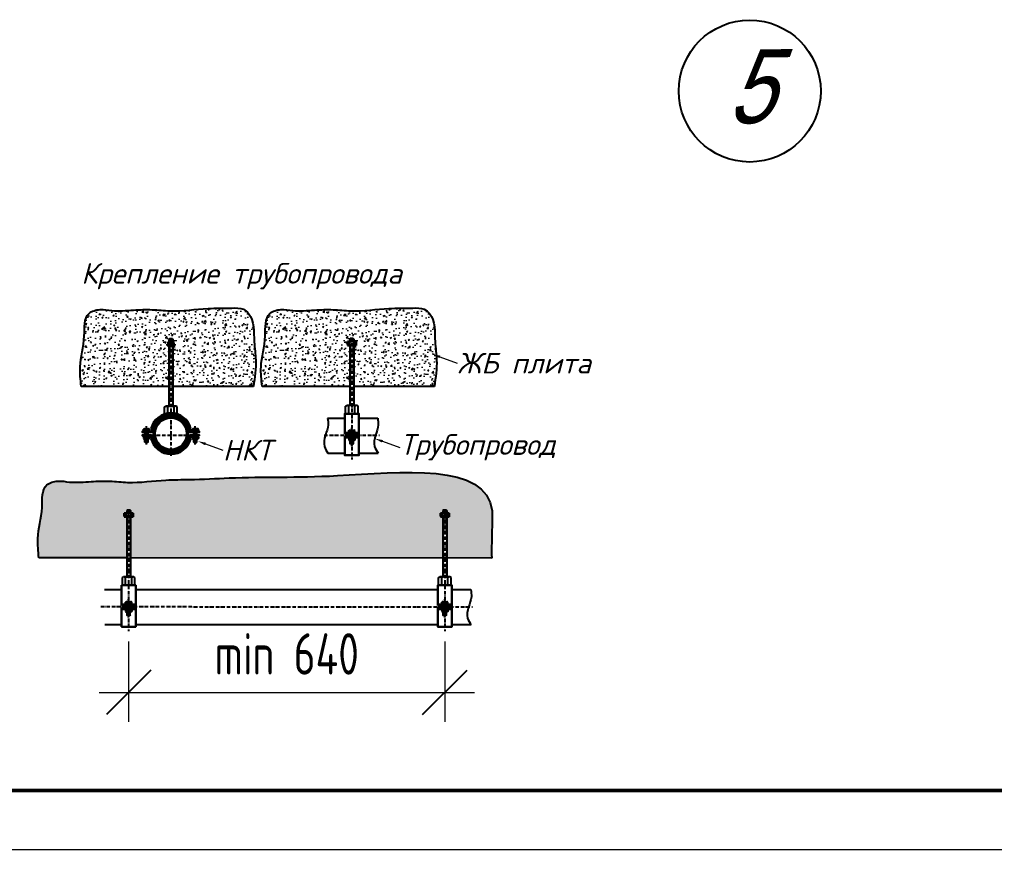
# Model space of a CAD drawing. Header units: millimetres. Extents: x 30169 to 203393, y 1026 to 13462.
# Drawn here: x 168874 to 172170, y 1026 to 3833 of the extents above; entities that cross this region are included whole.
import ezdxf
from ezdxf import colors
from ezdxf.entities.mleader import LeaderData, LeaderLine
from ezdxf.math import Vec2, Vec3

# ---------------------------------------------------------------- set-up
doc = ezdxf.new("R2010")
doc.units = ezdxf.units.MM
for name, pattern in [('ACAD_ISO10W100', [18.5, 12, -3, 0.5, -3]), ('CENTER', [50.8, 31.75, -6.35, 6.35, -6.35]), ('CONTINUA', [0]), ('DASHED', [7, 5, -2, 0])]:
    doc.linetypes.add(name, pattern=pattern)
doc.layers.add('4.4.4._Сэндвич', color=252, linetype='Continuous', lineweight=53)
doc.layers.add('RC-Выноски', color=7, linetype='Continuous', lineweight=0)
for name, color, linetype in [('BORU', 9, 'Continuous'), ('SM_kelepçe', 2, 'Continuous'), ('АГПТ', 7, 'Continuous'), ('ось', 8, 'ACAD_ISO10W100')]:
    doc.layers.add(name, color=color, linetype=linetype)
doc.layers.add('Общий01', color=18, linetype='Continuous', lineweight=13, true_color=0x000000)
doc.styles.add('ARIALUNICODEMS', font='ARIALUNI.ttf')
doc.styles.add('RubezhCAD', font='arial.ttf', dxfattribs={"width": 0.8})
doc.styles.add('simplex', font='simplex.shx', dxfattribs={"width": 0.7})
doc.styles.get("Standard").update_dxf_attribs({"font": 'arial.ttf'})
doc.styles.add('Архитектурный', font='isocpeui.ttf')
doc.dimstyles.new('krilca', dxfattribs={"dimscale": 0, "dimtxt": 180, "dimasz": 150, "dimexe": 100, "dimexo": 50, "dimgap": 60, "dimtad": 1, "dimdec": 0, "dimdsep": 46, "dimtxsty": 'simplex', "dimblk": 'OBLIQUE', "dimcen": 0, "dimdle": 100, "dimclrd": 256, "dimclre": 256, "dimclrt": 256, "dimaunit": 1, "dimadec": 0, "dimazin": 0, "dimtfac": 1, "dimtdec": 0, "dimtmove": 1, "dimatfit": 3, "dimldrblk": 'OPEN30', "dimfxl": 100, "dimlwd": -1, "dimlwe": -1, "dimarcsym": 0})

# ---------------------------------------------------------------- blocks, each defined once
blk = doc.blocks.new('*U294')
at = {"lineweight": 0}
blk.add_lwpolyline([(-415, -5), (5, -5), (5, 292), (-415, 292)], close=True, dxfattribs=at)
at = {"color": 0, "linetype": 'Continuous', "lineweight": 50}
blk.add_lwpolyline([(-395, 287), (0, 287), (0, 0), (-395, 0)], close=True, dxfattribs=at)
blk = doc.blocks.new('книгохранилище')
at = {"layer": 'Общий01', "color": 252, "linetype": 'Continuous', "lineweight": 25}
blk.add_circle((441362.4, -31329.4), 239.9, dxfattribs=at)
at = {"layer": 'Общий01', "color": 252, "linetype": 'Continuous', "lineweight": 25, "style": 'ARIALUNICODEMS', "oblique": 20, "width": 0.8}
blk.add_text('5', height=250, rotation=340, dxfattribs=at).set_placement((441252.2, -31405))
blk = doc.blocks.new('НКТ')
at = {"layer": 'BORU'}
for radius in [533, 485]:
    blk.add_circle((5330585, 929070), radius, dxfattribs=at)
at = {"layer": 'SM_kelepçe', "color": 250, "linetype": 'ByBlock', "ltscale": 0.2}
for p, q in [((5330393, 929895), (5330429, 929916)), ((5330393, 929645), (5330393, 929895)), ((5330741, 929916), (5330429, 929916)), ((5330489, 929676), (5330489, 929895)), ((5330681, 929668), (5330681, 929895)), ((5330777, 929895), (5330741, 929916)), ((5330777, 929645), (5330777, 929895)), ((5329739, 929211), (5329757, 929221)), ((5329739, 929154), (5329739, 929211)), ((5329739, 929154), (5329931, 929154)), ((5329757, 929221), (5329913, 929221)), ((5329787, 929154), (5329787, 929211)), ((5329787, 929034), (5329787, 929106)), ((5329799, 929034), (5329799, 929106)), ((5329871, 929034), (5329871, 929106)), ((5329883, 929155), (5329883, 929211)), ((5329883, 929034), (5329883, 929106)), ((5329931, 929211), (5329913, 929221)), ((5329931, 929154), (5329931, 929211)), ((5329998, 929219), (5329969, 929226)), ((5330062, 929202), (5330033, 929210)), ((5331109, 929202), (5331138, 929210)), ((5331173, 929219), (5331202, 929226)), ((5331239, 929211), (5331257, 929221)), ((5331239, 929154), (5331239, 929211)), ((5331431, 929154), (5331239, 929154)), ((5331413, 929221), (5331257, 929221)), ((5331287, 929155), (5331287, 929211)), ((5331287, 929034), (5331287, 929106)), ((5331299, 929034), (5331299, 929106)), ((5331371, 929034), (5331371, 929106)), ((5331383, 929154), (5331383, 929211)), ((5331383, 929034), (5331383, 929106)), ((5331431, 929211), (5331413, 929221)), ((5331431, 929154), (5331431, 929211)), ((5329739, 928976), (5329757, 928986)), ((5329739, 928976), (5329739, 928920)), ((5329739, 928920), (5329757, 928909)), ((5329913, 928986), (5329757, 928986)), ((5329913, 928909), (5329757, 928909)), ((5329787, 928976), (5329787, 928920)), ((5329787, 928806), (5329787, 928909)), ((5329799, 928794), (5329787, 928806)), ((5329799, 928794), (5329799, 928909)), ((5329871, 928794), (5329799, 928794)), ((5329871, 928794), (5329871, 928909)), ((5329883, 928806), (5329871, 928794)), ((5329883, 928976), (5329883, 928920)), ((5329883, 928806), (5329883, 928909)), ((5329931, 928976), (5329913, 928986)), ((5329931, 928920), (5329913, 928909)), ((5329931, 928976), (5329931, 928920)), ((5329998, 928922), (5329969, 928914)), ((5330062, 928938), (5330033, 928930)), ((5331109, 928938), (5331138, 928930)), ((5331173, 928922), (5331202, 928914)), ((5331239, 928976), (5331257, 928986)), ((5331239, 928976), (5331239, 928920)), ((5331239, 928920), (5331257, 928909)), ((5331257, 928986), (5331413, 928986)), ((5331257, 928909), (5331413, 928909)), ((5331287, 928976), (5331287, 928920)), ((5331287, 928806), (5331287, 928909)), ((5331287, 928806), (5331299, 928794)), ((5331299, 928794), (5331299, 928909)), ((5331299, 928794), (5331371, 928794)), ((5331371, 928794), (5331371, 928909)), ((5331371, 928794), (5331383, 928806)), ((5331383, 928976), (5331383, 928920)), ((5331383, 928806), (5331383, 928909)), ((5331431, 928976), (5331413, 928986)), ((5331431, 928920), (5331413, 928909)), ((5331431, 928976), (5331431, 928920))]:
    blk.add_line(p, q, dxfattribs=at)
at = {"layer": 'SM_kelepçe', "color": 250, "linetype": 'CENTER', "ltscale": 0.2}
for p, q in [((5329835, 928735), (5329835, 929302)), ((5331335, 928735), (5331335, 929302))]:
    blk.add_line(p, q, dxfattribs=at)
at = {"layer": 'SM_kelepçe', "color": 250, "linetype": 'ByBlock', "ltscale": 0.2}
blk.add_lwpolyline([(5331192, 929142), (5331455, 929142), (5331455, 929106), (5331192, 929106, -0.377259), (5331151, 929143, 0.879723), (5330020, 929143, -0.377259), (5329978, 929106), (5329715, 929106), (5329715, 929142), (5329978, 929142, 0.377259), (5329984, 929147, -0.879723), (5331186, 929147, 0.377259)], format="xyb", close=True, dxfattribs=at)
for points in [[(5329733, 929154), (5329937, 929154), (5329937, 929142), (5329733, 929142)], [(5331437, 929154), (5331233, 929154), (5331233, 929142), (5331437, 929142)], [(5329733, 928998), (5329937, 928998), (5329937, 928986), (5329733, 928986)], [(5331437, 928998), (5331233, 928998), (5331233, 928986), (5331437, 928986)]]:
    blk.add_lwpolyline(points, close=True, dxfattribs=at)
blk.add_lwpolyline([(5331455, 928998), (5331192, 928998, 0.377259), (5331186, 928993, -0.879724), (5329984, 928993, 0.377259), (5329978, 928998), (5329715, 928998), (5329715, 929034), (5329978, 929034, -0.377259), (5330020, 928997, 0.879724), (5331151, 928997, -0.377259), (5331192, 929034), (5331455, 929034), (5331455, 928998)], format="xyb", dxfattribs=at)
for centre, radius, start, end in [((5330585, 929070), 636, 14.1825, 165.8174), ((5330429, 929819), 97, 51.7868, 90), ((5330585, 929684), 232, 65.5673, 114.4327), ((5330741, 929819), 97, 90, 128.2132), ((5330585, 929070), 540, 14.1825, 165.8175), ((5329757, 929173), 48.5, 51.7868, 90), ((5329835, 929105), 116, 65.5673, 114.4327), ((5329913, 929173), 48.5, 90, 128.2132), ((5331257, 929173), 48.5, 51.7868, 90), ((5331335, 929105), 116, 65.5673, 114.4327), ((5331413, 929173), 48.5, 90, 128.2132), ((5329757, 928938), 48.5, 51.7868, 90), ((5329757, 928958), 48.5, 270, 308.2132), ((5329835, 928870), 116, 65.5673, 114.4327), ((5329835, 929025), 116, 245.5673, 294.4327), ((5329913, 928938), 48.5, 90, 128.2132), ((5329913, 928958), 48.5, 231.7868, 270), ((5330585, 929070), 636, 194.1825, 345.8175), ((5330585, 929070), 540, 194.1825, 345.8175), ((5331257, 928938), 48.5, 51.7868, 90), ((5331257, 928958), 48.5, 270, 308.2132), ((5331335, 928870), 116, 65.5673, 114.4327), ((5331335, 929025), 116, 245.5673, 294.4327), ((5331413, 928938), 48.5, 90, 128.2132), ((5331413, 928958), 48.5, 231.7868, 270)]:
    blk.add_arc(centre, radius, start, end, dxfattribs=at)
blk = doc.blocks.new('_OBLIQUE')
at = {"color": 0, "linetype": 'ByBlock'}
blk.add_line((-0.5, -0.5), (0.5, 0.5), dxfattribs=at)
blk = doc.blocks.new('*D325')
at = {"layer": 'Defpoints', "color": 0, "linetype": 'Continuous', "transparency": 16777216}
for p in [(169243.1, 1779.8), (170312, 1779.8), (170312, 1557.8)]:
    blk.add_point(p, dxfattribs=at)
at = {"layer": 'АГПТ', "color": 42, "linetype": 'Continuous', "lineweight": 5, "transparency": 16777216}
for p, q in [((169243.1, 1729.8), (169243.1, 1457.8)), ((170312, 1729.8), (170312, 1457.8)), ((169143.1, 1557.8), (170412, 1557.8))]:
    blk.add_line(p, q, dxfattribs=at)
at = {"layer": 'АГПТ', "color": 42, "linetype": 'Continuous', "lineweight": 5, "transparency": 16777216, "xscale": 150, "yscale": 150, "zscale": 150, "rotation": 180}
blk.add_blockref('_OBLIQUE', (169243.1, 1557.8), dxfattribs=at)
at = {"layer": 'АГПТ', "color": 42, "linetype": 'Continuous', "lineweight": 5, "transparency": 16777216, "xscale": 150, "yscale": 150, "zscale": 150}
blk.add_blockref('_OBLIQUE', (170312, 1557.8), dxfattribs=at)
at = {"layer": 'АГПТ', "color": 42, "linetype": 'Continuous', "lineweight": 5, "transparency": 16777216, "insert": (169777.5, 1687.8), "char_height": 180, "attachment_point": 5, "style": 'simplex'}
blk.add_mtext('{\\H0.77778x;min 640}', dxfattribs=at)
blk = doc.blocks.new('_Open30')
at = {"color": 0, "linetype": 'ByBlock', "lineweight": -2}
for p, q in [((-1, 0.268), (0, 0)), ((0, 0), (-1, -0.268)), ((0, 0), (-1, 0))]:
    blk.add_line(p, q, dxfattribs=at)
blk = doc.blocks.new('монтBTH')
at = {"layer": 'RC-Выноски'}
ml = blk.add_multileader_mtext('Standard', dxfattribs=at)
ml.set_content('плита перекрытия', color=256, style='RubezhCAD')
ml.set_leader_properties()
ml.build(insert=Vec2(0, 0))
ml.multileader.update_dxf_attribs({"text_left_attachment_type": 2, "dogleg_length": 2, "arrow_head_size": 400, "scale": 100})
ctx = ml.context
ctx.base_point, ctx.scale, ctx.char_height, ctx.arrow_head_size, ctx.landing_gap_size, ctx.plane_origin = Vec3(4840785.4, -930814.6), 100, 250, 400, 100, Vec3(4361988.6, -1118801.8)
ctx.left_attachment, ctx.text_align_type = 2, 1
notes = []
notes.append((ctx, [(1, (1, 1, 0), (4843510.6, -930814.6), (-1, 0), 200, [(0, [(4843857.1, -932125.8)], 0, [])])]))
ctx.mtext.insert, ctx.mtext.width, ctx.mtext.alignment, ctx.mtext.flow_direction = Vec3(4842048, -930654.9), 2861.911, 2, 5
ml = blk.add_multileader_mtext('Standard', dxfattribs=at)
ml.set_content('труба гофрированная', color=256, style='RubezhCAD')
ml.set_leader_properties()
ml.build(insert=Vec2(0, 0))
ml.multileader.update_dxf_attribs({"text_left_attachment_type": 2, "dogleg_length": 2, "arrow_head_size": 400, "scale": 100})
ctx = ml.context
ctx.base_point, ctx.scale, ctx.char_height, ctx.arrow_head_size, ctx.landing_gap_size, ctx.plane_origin = Vec3(4840290, -934408.9), 100, 250, 400, 100, Vec3(4361988.6, -1122393.1)
ctx.left_attachment, ctx.text_align_type = 2, 1
notes.append((ctx, [(1, (1, 1, 0), (4843510.6, -934405.9), (-1, 0), 200, [(0, [(4843857.1, -933478.1)], 0, [])])]))
ctx.mtext.insert, ctx.mtext.width, ctx.mtext.alignment, ctx.mtext.flow_direction = Vec3(4841800.3, -934244.1), 2861.911, 2, 5
ml = blk.add_multileader_mtext('Standard', dxfattribs=at)
ml.set_content('скоба крепежная', color=256, style='RubezhCAD')
ml.set_leader_properties()
ml.build(insert=Vec2(0, 0))
ml.multileader.update_dxf_attribs({"text_left_attachment_type": 2, "dogleg_length": 2, "arrow_head_size": 400, "scale": 100})
ctx = ml.context
ctx.base_point, ctx.scale, ctx.char_height, ctx.arrow_head_size, ctx.landing_gap_size, ctx.plane_origin = Vec3(4840942.4, -935133.7), 100, 250, 400, 100, Vec3(4361988.6, -1123117.9)
ctx.left_attachment, ctx.text_align_type = 2, 1
notes.append((ctx, [(1, (1, 1, 0), (4843510.6, -935130.7), (-1, 0), 200, [(0, [(4844253, -933754.3)], 0, [])])]))
ctx.mtext.insert, ctx.mtext.width, ctx.mtext.alignment, ctx.mtext.flow_direction = Vec3(4842126.5, -934971), 2861.911, 2, 5
ml = blk.add_multileader_mtext('Standard', dxfattribs=at)
ml.set_content('Извещатель пожарный дымовой', color=256, style='RubezhCAD')
ml.set_leader_properties()
ml.build(insert=Vec2(0, 0))
ml.multileader.update_dxf_attribs({"text_left_attachment_type": 2, "dogleg_length": 2, "arrow_head_size": 400, "scale": 100})
ctx = ml.context
ctx.base_point, ctx.scale, ctx.char_height, ctx.arrow_head_size, ctx.landing_gap_size, ctx.plane_origin = Vec3(4844143.5, -935339.1), 100, 250, 400, 100, Vec3(4365548.8, -1123117.9)
ctx.left_attachment, ctx.text_align_type = 2, 1
notes.append((ctx, [(1, (1, 1, 0), (4847070.8, -935130.7), (-1, 0), 200, [(0, [(4846625.7, -933852.6)], 0, [])])]))
ctx.mtext.insert, ctx.mtext.width, ctx.mtext.alignment, ctx.mtext.flow_direction = Vec3(4845507.1, -934971), 2861.911, 2, 5
for ctx, leaders in notes:
    for number, flags, end, landing, length, lines in leaders:
        leader = LeaderData()
        leader.index, (leader.has_last_leader_line, leader.has_dogleg_vector, leader.attachment_direction) = number, flags
        leader.last_leader_point, leader.dogleg_vector, leader.dogleg_length = Vec3(end), Vec3(landing), length
        for number, points, colour, breaks in lines:
            line = LeaderLine()
            line.index, line.vertices, line.color, line.breaks = number, Vec3.list(points), colors.encode_raw_color(colour), breaks
            leader.lines.append(line)
        ctx.leaders.append(leader)

msp = doc.modelspace()

# ---------------------------------------------------------------- hatches: boundary and pattern name
at = {"layer": 'АГПТ', "linetype": 'ByBlock', "lineweight": 5, "true_color": 0x636466}
h = msp.add_hatch(dxfattribs=at)
h.set_pattern_fill('AR-CONC', color=251, scale=6.5856)
h.set_pattern_definition([(50, (-114524.608, -55151.076), (47.2358866, -4.1326046), [4.9392, -54.3312]), (355, (-114524.61, -55151.076), (-9.137608, 49.536365), [3.95136, -43.46496]), (100.451444, (-114520.67, -55151.42), (38.0982786, 45.40376), [4.197674, -46.174415]), (46.1842, (-114524.61, -55137.905), (70.284245, -10.900438), [7.4088, -81.4968]), (96.635635, (-114518.75, -55138.81), (61.553097, 64.151555), [6.296515, -69.261661]), (351.184164, (-114524.61, -55137.905), (61.553097, 64.151555), [5.92704, -65.19744]), (21, (-114518.022, -55141.197), (39.309911, -26.5148697), [4.9392, -54.3312]), (326, (-114518.02, -55141.197), (16.0237745, 47.755481), [3.95136, -43.46496]), (71.451445, (-114514.746, -55143.407), (55.333685, 21.2406116), [4.197674, -46.174415]), (37.5, (-114524.608, -55151.076), (0.8007994, 21.9230576), [0, -42.938112, 0, -44.12352, 0, -43.6296]), (7.5, (-114524.608, -55151.076), (17.3247075, 25.9743777), [0, -25.156992, 0, -41.950272, 0, -16.62864]), (327.5, (-114539.294, -55151.076), (35.1554104, -1.4853736), [0, -16.464, 0, -51.36768, 0, -68.16096]), (317.5, (-114545.88, -55151.076), (38.4063084, 6.5925137), [0, -21.4032, 0, -34.113408, 0, -48.40416])])
edge = h.paths.add_edge_path()
edge.add_spline(control_points=[(169665.2, 2592.6), (169669.5, 2622.5), (169676.7, 2672.8), (169663.7, 2753.4), (169670.1, 2822.3), (169627.3, 2858.9), (169577.3, 2856.5), (169496, 2858.1), (169405.6, 2843.2), (169321.7, 2853.6), (169256.3, 2851.1), (169196.7, 2845.4), (169147.4, 2855.8), (169089.7, 2839), (169098.8, 2748.2), (169074.4, 2672.6), (169080.3, 2614.8), (169082.6, 2592.6)], knot_values=[0, 0, 0, 0, 813.20614, 1373.258786, 2267.598019, 2471.230575, 2825.518475, 3562.642134, 4740.096528, 5283.9821, 5863.401899, 6530.876351, 6895.046853, 7253.742669, 7962.297044, 8925.692749, 9523.839722, 9523.839722, 9523.839722, 9523.839722], degree=3, periodic=0)
edge.add_line((169082.6, 2592.6), (169379.4, 2592.6))
edge.add_line((169379.4, 2592.6), (169379.4, 2730.9))
edge.add_line((169379.4, 2730.9), (169373.2, 2730.9))
edge.add_line((169373.2, 2730.9), (169373.2, 2734.9))
edge.add_line((169373.2, 2734.9), (169377.2, 2734.9))
edge.add_line((169377.2, 2734.9), (169377.2, 2742.9))
edge.add_line((169377.2, 2742.9), (169379.4, 2742.9))
edge.add_line((169379.4, 2742.9), (169379.4, 2751.2))
edge.add_line((169379.4, 2751.2), (169381, 2752.8))
edge.add_line((169381, 2752.8), (169390.9, 2752.8))
edge.add_line((169390.9, 2752.8), (169392.5, 2751.2))
edge.add_line((169392.5, 2751.2), (169392.5, 2742.9))
edge.add_line((169392.5, 2742.9), (169394.7, 2742.9))
edge.add_line((169394.7, 2742.9), (169394.7, 2734.9))
edge.add_line((169394.7, 2734.9), (169398.7, 2734.9))
edge.add_line((169398.7, 2734.9), (169398.7, 2730.9))
edge.add_line((169398.7, 2730.9), (169392.5, 2730.9))
edge.add_line((169392.5, 2730.9), (169392.5, 2592.6))
edge.add_line((169392.5, 2592.6), (169665.2, 2592.6))
h = msp.add_hatch(dxfattribs=at)
h.set_pattern_fill('AR-CONC', color=251, scale=6.5856)
h.set_pattern_definition([(50, (-113913.136, -55151.076), (47.2358866, -4.1326046), [4.9392, -54.3312]), (355, (-113913.136, -55151.076), (-9.137608, 49.536365), [3.95136, -43.46496]), (100.451444, (-113909.2, -55151.42), (38.0982786, 45.40376), [4.197674, -46.174415]), (46.1842, (-113913.136, -55137.905), (70.284245, -10.900438), [7.4088, -81.4968]), (96.635635, (-113907.28, -55138.81), (61.553097, 64.151555), [6.296515, -69.261661]), (351.184164, (-113913.136, -55137.905), (61.553097, 64.151555), [5.92704, -65.19744]), (21, (-113906.55, -55141.197), (39.309911, -26.5148697), [4.9392, -54.3312]), (326, (-113906.55, -55141.197), (16.0237745, 47.755481), [3.95136, -43.46496]), (71.451445, (-113903.274, -55143.407), (55.333685, 21.2406116), [4.197674, -46.174415]), (37.5, (-113913.136, -55151.076), (0.8007994, 21.9230576), [0, -42.938112, 0, -44.12352, 0, -43.6296]), (7.5, (-113913.136, -55151.076), (17.3247075, 25.9743777), [0, -25.156992, 0, -41.950272, 0, -16.62864]), (327.5, (-113927.822, -55151.076), (35.1554104, -1.4853736), [0, -16.464, 0, -51.36768, 0, -68.16096]), (317.5, (-113934.407, -55151.076), (38.4063084, 6.5925137), [0, -21.4032, 0, -34.113408, 0, -48.40416])])
edge = h.paths.add_edge_path()
edge.add_line((169988.6, 2742.9), (169990.8, 2742.9))
edge.add_line((169990.8, 2742.9), (169990.8, 2751.2))
edge.add_line((169990.8, 2751.2), (169992.5, 2752.8))
edge.add_line((169992.5, 2752.8), (170002.4, 2752.8))
edge.add_line((170002.4, 2752.8), (170004, 2751.2))
edge.add_line((170004, 2751.2), (170004, 2742.9))
edge.add_line((170004, 2742.9), (170006.2, 2742.9))
edge.add_line((170006.2, 2742.9), (170006.2, 2734.9))
edge.add_line((170006.2, 2734.9), (170010.2, 2734.9))
edge.add_line((170010.2, 2734.9), (170010.2, 2730.9))
edge.add_line((170010.2, 2730.9), (170004, 2730.9))
edge.add_line((170004, 2730.9), (170004, 2592.6))
edge.add_line((170004, 2592.6), (170276.7, 2592.6))
edge.add_spline(control_points=[(170276.7, 2592.6), (170281, 2622.5), (170288.2, 2672.8), (170275.2, 2753.4), (170281.6, 2822.3), (170238.7, 2858.9), (170188.8, 2856.5), (170107.5, 2858.1), (170017, 2843.2), (169933.2, 2853.6), (169867.8, 2851.1), (169808.2, 2845.4), (169758.8, 2855.8), (169701.2, 2839), (169710.3, 2748.2), (169685.9, 2672.6), (169691.8, 2614.8), (169694.1, 2592.6)], knot_values=[0, 0, 0, 0, 1355.343567, 2288.764643, 3779.330031, 4118.717625, 4709.197459, 5937.73689, 7900.16088, 8806.636833, 9772.336498, 10884.793919, 11491.744755, 12089.571115, 13270.495074, 14876.154581, 15873.066204, 15873.066204, 15873.066204, 15873.066204], degree=3, periodic=0)
edge.add_line((169694.1, 2592.6), (169990.8, 2592.6))
edge.add_line((169990.8, 2592.6), (169990.8, 2730.9))
edge.add_line((169990.8, 2730.9), (169984.6, 2730.9))
edge.add_line((169984.6, 2730.9), (169984.6, 2734.9))
edge.add_line((169984.6, 2734.9), (169988.6, 2734.9))
edge.add_line((169988.6, 2734.9), (169988.6, 2742.9))
at = {"layer": 'АГПТ', "linetype": 'Continuous', "lineweight": 5}
h = msp.add_hatch(dxfattribs=at)
h.set_pattern_fill('AR-CONC', color=252, scale=6.5856)
h.set_pattern_definition([(50, (-414338.183, -100127.906), (47.2358866, -4.1326046), [4.9392, -54.3312]), (355, (-414338.183, -100127.906), (-9.137608, 49.536365), [3.95136, -43.46496]), (100.4514445, (-414334.246, -100128.25), (38.0982786, 45.40376), [4.197674, -46.174415]), (46.1842, (-414338.18, -100114.735), (70.284245, -10.900438), [7.4088, -81.4968]), (96.635635, (-414332.326, -100115.64), (61.553097, 64.1515546), [6.296515, -69.261661]), (351.184164, (-414338.18, -100114.735), (61.553097, 64.1515545), [5.92704, -65.19744]), (21, (-414331.597, -100118.028), (39.3099108, -26.5148697), [4.9392, -54.3312]), (326, (-414331.597, -100118.028), (16.0237745, 47.7554814), [3.95136, -43.46496]), (71.451445, (-414328.32, -100120.237), (55.333685, 21.2406116), [4.197674, -46.174415]), (37.5, (-414338.183, -100127.906), (0.80079943, 21.92305764), [0, -42.938112, 0, -44.12352, 0, -43.6296]), (7.5, (-414338.183, -100127.906), (17.3247075, 25.9743777), [0, -25.156992, 0, -41.950272, 0, -16.62864]), (327.5, (-414352.869, -100127.906), (35.15541036, -1.48537363), [0, -16.464, 0, -51.36768, 0, -68.16096]), (317.5, (-414359.454, -100127.906), (38.4063084, 6.5925137), [0, -21.4032, 0, -34.113408, 0, -48.40416])])
edge = h.paths.add_edge_path()
edge.add_line((170305.4, 2149.5), (170297.1, 2149.5))
edge.add_line((170297.1, 2149.5), (170297.1, 2152.9))
edge.add_line((170297.1, 2152.9), (170297.1, 2162.8))
edge.add_line((170297.1, 2162.8), (170305.4, 2162.8))
edge.add_line((170305.4, 2162.8), (170305.4, 2172.7))
edge.add_line((170305.4, 2172.7), (170318.5, 2172.7))
edge.add_line((170318.5, 2172.7), (170318.5, 2162.8))
edge.add_line((170318.5, 2162.8), (170326.8, 2162.8))
edge.add_line((170326.8, 2162.8), (170326.8, 2152.9))
edge.add_line((170326.8, 2152.9), (170326.8, 2149.5))
edge.add_line((170326.8, 2149.5), (170318.5, 2149.5))
edge.add_line((170318.5, 2149.5), (170318.5, 2011.4))
edge.add_line((170318.5, 2011.4), (170470.3, 2011.2))
edge.add_spline(control_points=[(170470.3, 2011.2), (170470.2, 2046.7), (170470.1, 2099.4), (170483.3, 2341.5), (169957.1, 2276.6), (169663.8, 2289.5), (169466.7, 2276.4), (169352.6, 2277.9), (169262.8, 2263.2), (169178.8, 2273.6), (169113.4, 2271.1), (169053.8, 2265.4), (169004.5, 2275.7), (168946.8, 2259), (168956, 2168.2), (168931.5, 2092.5), (168937.5, 2034.8), (168939.8, 2012.6)], knot_values=[0, 0, 0, 0, 982.76219, 1458.328426, 6344.319842, 9678.178785, 10893.162643, 11630.286302, 12807.740696, 13351.626268, 13931.046067, 14598.520519, 14962.691021, 15321.386837, 16029.941212, 16993.336917, 17591.48389, 17591.48389, 17591.48389, 17591.48389], degree=3, periodic=0)
edge.add_line((168939.8, 2012.6), (169236.5, 2012.6))
edge.add_line((169236.5, 2012.6), (169236.5, 2150.9))
edge.add_line((169236.5, 2150.9), (169228.3, 2150.9))
edge.add_line((169228.3, 2150.9), (169228.3, 2154.4))
edge.add_line((169228.3, 2154.4), (169228.3, 2164.3))
edge.add_line((169228.3, 2164.3), (169236.5, 2164.3))
edge.add_line((169236.5, 2164.3), (169236.5, 2174.1))
edge.add_line((169236.5, 2174.1), (169249.7, 2174.1))
edge.add_line((169249.7, 2174.1), (169249.7, 2164.3))
edge.add_line((169249.7, 2164.3), (169257.9, 2164.3))
edge.add_line((169257.9, 2164.3), (169257.9, 2154.4))
edge.add_line((169257.9, 2154.4), (169257.9, 2150.9))
edge.add_line((169257.9, 2150.9), (169249.7, 2150.9))
edge.add_line((169249.7, 2150.9), (169249.7, 2012.6))
edge.add_line((169249.7, 2012.6), (170305.4, 2011.4))
edge.add_line((170305.4, 2011.4), (170305.4, 2149.5))

# ---------------------------------------------------------------- linework, layer by layer
at = {"lineweight": 30}
for p, q in [((169394.7, 2742.9), (169377.2, 2742.9)), ((169377.2, 2742.9), (169377.2, 2734.9)), ((169386, 2742.9), (169386, 2734.9)), ((169394.7, 2742.9), (169394.7, 2734.9)), ((169982.6, 2744.3), (170012.2, 2744.3)), ((169982.6, 2734.4), (169982.6, 2744.3)), ((169989.2, 2734.4), (169989.2, 2744.3)), ((170005.7, 2734.4), (170005.7, 2744.3)), ((170012.2, 2734.4), (170012.2, 2744.3)), ((169398.7, 2734.9), (169373.2, 2734.9)), ((169373.2, 2734.9), (169373.2, 2730.9)), ((169398.7, 2734.9), (169398.7, 2730.9)), ((169228.3, 2164.3), (169257.9, 2164.3)), ((169228.3, 2154.4), (169228.3, 2164.3)), ((169234.9, 2154.4), (169234.9, 2164.3)), ((169251.3, 2154.4), (169251.3, 2164.3)), ((169257.9, 2154.4), (169257.9, 2164.3)), ((170297.1, 2164.3), (170326.8, 2164.3)), ((170297.1, 2154.4), (170297.1, 2164.3)), ((170303.7, 2154.4), (170303.7, 2164.3)), ((170320.2, 2154.4), (170320.2, 2164.3)), ((170326.8, 2154.4), (170326.8, 2164.3))]:
    msp.add_line(p, q, dxfattribs=at)
for p, q in [((169381, 2752.8), (169379.4, 2751.2)), ((169379.4, 2751.2), (169379.4, 2742.9)), ((169392.5, 2751.2), (169379.4, 2751.2)), ((169390.9, 2752.8), (169381, 2752.8)), ((169381, 2751.2), (169381, 2742.9)), ((169390.9, 2752.8), (169392.5, 2751.2)), ((169390.9, 2751.2), (169390.9, 2742.9)), ((169392.5, 2751.2), (169392.5, 2742.9)), ((169992.5, 2754.1), (169990.8, 2752.5)), ((169990.8, 2752.5), (169990.8, 2744.3)), ((170004, 2752.5), (169990.8, 2752.5)), ((170002.4, 2754.1), (169992.5, 2754.1)), ((169992.5, 2752.5), (169992.5, 2744.3)), ((170002.4, 2754.1), (170004, 2752.5)), ((170002.4, 2752.5), (170002.4, 2744.3)), ((170004, 2752.5), (170004, 2744.3)), ((169373.2, 2730.9), (169398.7, 2730.9)), ((169379.4, 2730.9), (169379.4, 2592.6)), ((169381, 2730.9), (169381, 2695.2)), ((169390.9, 2730.9), (169390.9, 2695.2)), ((169392.5, 2730.9), (169392.5, 2592.6)), ((169982.6, 2734.4), (170012.2, 2734.4)), ((169982.6, 2734.4), (169982.6, 2730.9)), ((169982.6, 2730.9), (170012.2, 2730.9)), ((169990.8, 2730.9), (169990.8, 2579.4)), ((169992.5, 2730.9), (169992.5, 2696.5)), ((170002.4, 2730.9), (170002.4, 2696.5)), ((170004, 2730.9), (170004, 2579.4)), ((170012.2, 2734.4), (170012.2, 2730.9)), ((169392.5, 2695.2), (169379.4, 2695.2)), ((170004, 2696.5), (169990.8, 2696.5)), ((169379.4, 2592.6), (169082.6, 2592.6)), ((169379.4, 2592.6), (169379.4, 2525.6)), ((169392.5, 2592.6), (169392.5, 2525.6)), ((169665.2, 2592.6), (169392.5, 2592.6)), ((169990.8, 2592.6), (169694.1, 2592.6)), ((169990.8, 2579.4), (169990.8, 2528.4)), ((170276.7, 2592.6), (170004, 2592.6)), ((170004, 2579.4), (170004, 2528.4)), ((169915.5, 2485.6), (169973.6, 2485.6)), ((170021.3, 2485.6), (170085, 2485.6)), ((169917, 2367.1), (169973.6, 2367.1)), ((170021.3, 2367.1), (170086.5, 2367.1)), ((169228.3, 2154.4), (169257.9, 2154.4)), ((169228.3, 2154.4), (169228.3, 2150.9)), ((169228.3, 2150.9), (169257.9, 2150.9)), ((169238.2, 2174.1), (169236.5, 2172.5)), ((169236.5, 2172.5), (169236.5, 2164.3)), ((169249.7, 2172.5), (169236.5, 2172.5)), ((169236.5, 2150.9), (169236.5, 1999.4)), ((169248, 2174.1), (169238.2, 2174.1)), ((169238.2, 2172.5), (169238.2, 2164.3)), ((169238.2, 2150.9), (169238.2, 2116.5)), ((169248, 2174.1), (169249.7, 2172.5)), ((169248, 2172.5), (169248, 2164.3)), ((169248, 2150.9), (169248, 2116.5)), ((169249.7, 2172.5), (169249.7, 2164.3)), ((169249.7, 2150.9), (169249.7, 1999.4)), ((169257.9, 2154.4), (169257.9, 2150.9)), ((170297.1, 2154.4), (170326.8, 2154.4)), ((170297.1, 2154.4), (170297.1, 2150.9)), ((170297.1, 2150.9), (170326.8, 2150.9)), ((170307, 2174.1), (170305.4, 2172.5)), ((170305.4, 2172.5), (170305.4, 2164.3)), ((170318.5, 2172.5), (170305.4, 2172.5)), ((170305.4, 2150.9), (170305.4, 1999.4)), ((170316.9, 2174.1), (170307, 2174.1)), ((170307, 2172.5), (170307, 2164.3)), ((170307, 2150.9), (170307, 2116.5)), ((170316.9, 2174.1), (170318.5, 2172.5)), ((170316.9, 2172.5), (170316.9, 2164.3)), ((170316.9, 2150.9), (170316.9, 2116.5)), ((170318.5, 2172.5), (170318.5, 2164.3)), ((170318.5, 2150.9), (170318.5, 1999.4)), ((170326.8, 2154.4), (170326.8, 2150.9)), ((169249.7, 2116.5), (169236.5, 2116.5)), ((170318.5, 2116.5), (170305.4, 2116.5)), ((169236.5, 2012.6), (168939.8, 2012.6)), ((170470.3, 2011.2), (169249.7, 2012.6)), ((169236.5, 1999.4), (169236.5, 1976.7)), ((169236.5, 1999.4), (169236.5, 1948.4)), ((169249.7, 1999.4), (169249.7, 1976.7)), ((169249.7, 1999.4), (169249.7, 1948.4)), ((170305.4, 1999.4), (170305.4, 1976.7)), ((170305.4, 1999.4), (170305.4, 1948.4)), ((170318.5, 1999.4), (170318.5, 1976.7)), ((170318.5, 1999.4), (170318.5, 1948.4)), ((169161.1, 1905.6), (169219.2, 1905.6)), ((169267, 1905.6), (170230, 1905.6)), ((170230, 1905.6), (170288.1, 1905.6)), ((170335.8, 1905.6), (170399.5, 1905.6)), ((169162.6, 1787.1), (169219.2, 1787.1)), ((169267, 1787.1), (170231.5, 1787.1)), ((170231.5, 1787.1), (170288.1, 1787.1)), ((170335.8, 1787.1), (170401, 1787.1))]:
    msp.add_line(p, q)
msp.add_arc((169384.5, 2428), 57.6, 103.3424, 76.6576)
for points, knots in [([(169082.6, 2592.6), (169080.3, 2614.8), (169074.4, 2672.6), (169098.8, 2748.2), (169089.7, 2839), (169147.4, 2855.8), (169196.7, 2845.4), (169256.3, 2851.1), (169321.7, 2853.6), (169405.6, 2843.2), (169496, 2858.1), (169577.3, 2856.5), (169627.3, 2858.9), (169670.1, 2822.3), (169663.7, 2753.4), (169676.7, 2672.8), (169669.5, 2622.5), (169665.2, 2592.6)], [0, 0, 0, 0, 65.652612, 171.394924, 249.165853, 288.536305, 328.50766, 401.769655, 465.366773, 525.063653, 654.301047, 735.20774, 774.09438, 796.445089, 894.607764, 956.079142, 1045.336648, 1045.336648, 1045.336648, 1045.336648]), ([(169694.1, 2592.6), (169691.8, 2614.8), (169685.9, 2672.6), (169710.3, 2748.2), (169701.2, 2839), (169758.8, 2855.8), (169808.2, 2845.4), (169867.8, 2851.1), (169933.2, 2853.6), (170017, 2843.2), (170107.5, 2858.1), (170188.8, 2856.5), (170238.7, 2858.9), (170281.6, 2822.3), (170275.2, 2753.4), (170288.2, 2672.8), (170281, 2622.5), (170276.7, 2592.6)], [0, 0, 0, 0, 65.652612, 171.394924, 249.165853, 288.536305, 328.50766, 401.769655, 465.366773, 525.063653, 654.301047, 735.20774, 774.09438, 796.445089, 894.607764, 956.079142, 1045.336648, 1045.336648, 1045.336648, 1045.336648]), ([(169915.5, 2485.6), (169916.7, 2477.7), (169919.9, 2457.8), (169906.9, 2427.6), (169900, 2392.5), (169912.1, 2374.4), (169917, 2367.1)], [0, 0, 0, 0, 23.453298, 59.513142, 97.376672, 122.884825, 122.884825, 122.884825, 122.884825]), ([(170085, 2485.6), (170086.3, 2477.7), (170089.5, 2457.8), (170076.4, 2427.6), (170069.6, 2392.5), (170081.6, 2374.4), (170086.5, 2367.1)], [0, 0, 0, 0, 23.453298, 59.513142, 97.376672, 122.884825, 122.884825, 122.884825, 122.884825]), ([(168939.8, 2012.6), (168937.5, 2034.8), (168931.5, 2092.5), (168956, 2168.2), (168946.8, 2259), (169004.5, 2275.7), (169053.8, 2265.4), (169113.4, 2271.1), (169178.8, 2273.6), (169262.8, 2263.2), (169352.6, 2277.9), (169466.7, 2276.4), (169663.8, 2289.5), (169957.1, 2276.6), (170483.3, 2341.5), (170470.1, 2099.4), (170470.2, 2046.7), (170470.3, 2011.2)], [0, 0, 0, 0, 65.652612, 171.394924, 249.165853, 288.536305, 328.50766, 401.769655, 465.366773, 525.063653, 654.301047, 735.20774, 868.564368, 1234.488726, 1770.775144, 1822.973294, 1930.841272, 1930.841272, 1930.841272, 1930.841272]), ([(170399.5, 1905.6), (170400.8, 1897.2), (170404, 1876.8), (170391.1, 1846.2), (170383.8, 1811.3), (170396.2, 1793.9), (170401, 1787.1)], [0, 0, 0, 0, 24.877154, 60.936998, 98.800528, 123.053831, 123.053831, 123.053831, 123.053831])]:
    msp.add_open_spline(points, degree=3, knots=knots)
at = {"layer": 'SM_kelepçe', "color": 250, "linetype": 'ByBlock', "ltscale": 0.2}
for p, q in [((169976.3, 2526.1), (169980.3, 2528.4)), ((169976.3, 2498.6), (169976.3, 2526.1)), ((170014.5, 2528.4), (169980.3, 2528.4)), ((169986.9, 2502.1), (169986.9, 2526.1)), ((170008, 2501.2), (170008, 2526.1)), ((170018.5, 2526.1), (170014.5, 2528.4)), ((170018.5, 2498.6), (170018.5, 2526.1)), ((169986.9, 2442.8), (169988.9, 2443.9)), ((169986.9, 2436.5), (169986.9, 2442.8)), ((169988.9, 2443.9), (170006, 2443.9)), ((169992.2, 2436.5), (169992.2, 2442.8)), ((170002.7, 2436.6), (170002.7, 2442.8)), ((170008, 2442.8), (170006, 2443.9)), ((170008, 2436.5), (170008, 2442.8)), ((169986.9, 2436.5), (170008, 2436.5)), ((169986.9, 2417), (169988.9, 2418.1)), ((169986.9, 2417), (169986.9, 2410.8)), ((169986.9, 2410.8), (169988.9, 2409.7)), ((170006, 2418.1), (169988.9, 2418.1)), ((170006, 2409.7), (169988.9, 2409.7)), ((169992.2, 2423.4), (169992.2, 2431.3)), ((169992.2, 2417), (169992.2, 2410.8)), ((169992.2, 2398.3), (169992.2, 2409.7)), ((169993.5, 2423.4), (169993.5, 2431.3)), ((169993.5, 2397), (169993.5, 2409.7)), ((170001.4, 2423.4), (170001.4, 2431.3)), ((170001.4, 2397), (170001.4, 2409.7)), ((170002.7, 2423.4), (170002.7, 2431.3)), ((170002.7, 2417), (170002.7, 2410.8)), ((170002.7, 2398.3), (170002.7, 2409.7)), ((170008, 2417), (170006, 2418.1)), ((170008, 2410.8), (170006, 2409.7)), ((170008, 2417), (170008, 2410.8)), ((169993.5, 2397), (169992.2, 2398.3)), ((170001.4, 2397), (169993.5, 2397)), ((170002.7, 2398.3), (170001.4, 2397)), ((169222, 1946.1), (169226, 1948.4)), ((169222, 1918.6), (169222, 1946.1)), ((169260.2, 1948.4), (169226, 1948.4)), ((169232.6, 1922.1), (169232.6, 1946.1)), ((169253.6, 1921.2), (169253.6, 1946.1)), ((169264.2, 1946.1), (169260.2, 1948.4)), ((169264.2, 1918.6), (169264.2, 1946.1)), ((170290.9, 1946.1), (170294.8, 1948.4)), ((170290.9, 1918.6), (170290.9, 1946.1)), ((170329.1, 1948.4), (170294.8, 1948.4)), ((170301.4, 1922.1), (170301.4, 1946.1)), ((170322.5, 1921.2), (170322.5, 1946.1)), ((170333, 1946.1), (170329.1, 1948.4)), ((170333, 1918.6), (170333, 1946.1)), ((169232.6, 1862.8), (169234.5, 1863.9)), ((169232.6, 1856.5), (169232.6, 1862.8)), ((169232.6, 1856.5), (169253.6, 1856.5)), ((169234.5, 1863.9), (169251.7, 1863.9)), ((169237.8, 1856.5), (169237.8, 1862.8)), ((169237.8, 1843.4), (169237.8, 1851.3)), ((169239.1, 1843.4), (169239.1, 1851.3)), ((169247, 1843.4), (169247, 1851.3)), ((169248.4, 1856.6), (169248.4, 1862.8)), ((169248.4, 1843.4), (169248.4, 1851.3)), ((169253.6, 1862.8), (169251.7, 1863.9)), ((169253.6, 1856.5), (169253.6, 1862.8)), ((170301.4, 1862.8), (170303.4, 1863.9)), ((170301.4, 1856.5), (170301.4, 1862.8)), ((170301.4, 1856.5), (170322.5, 1856.5)), ((170303.4, 1863.9), (170320.5, 1863.9)), ((170306.7, 1856.5), (170306.7, 1862.8)), ((170306.7, 1843.4), (170306.7, 1851.3)), ((170308, 1843.4), (170308, 1851.3)), ((170315.9, 1843.4), (170315.9, 1851.3)), ((170317.2, 1856.6), (170317.2, 1862.8)), ((170317.2, 1843.4), (170317.2, 1851.3)), ((170322.5, 1862.8), (170320.5, 1863.9)), ((170322.5, 1856.5), (170322.5, 1862.8)), ((169232.6, 1837), (169234.5, 1838.1)), ((169232.6, 1837), (169232.6, 1830.8)), ((169232.6, 1830.8), (169234.5, 1829.7)), ((169251.7, 1838.1), (169234.5, 1838.1)), ((169251.7, 1829.7), (169234.5, 1829.7)), ((169237.8, 1837), (169237.8, 1830.8)), ((169237.8, 1818.3), (169237.8, 1829.7)), ((169239.1, 1817), (169237.8, 1818.3)), ((169239.1, 1817), (169239.1, 1829.7)), ((169247, 1817), (169239.1, 1817)), ((169247, 1817), (169247, 1829.7)), ((169248.4, 1818.3), (169247, 1817)), ((169248.4, 1837), (169248.4, 1830.8)), ((169248.4, 1818.3), (169248.4, 1829.7)), ((169253.6, 1837), (169251.7, 1838.1)), ((169253.6, 1830.8), (169251.7, 1829.7)), ((169253.6, 1837), (169253.6, 1830.8)), ((170301.4, 1837), (170303.4, 1838.1)), ((170301.4, 1837), (170301.4, 1830.8)), ((170301.4, 1830.8), (170303.4, 1829.7)), ((170320.5, 1838.1), (170303.4, 1838.1)), ((170320.5, 1829.7), (170303.4, 1829.7)), ((170306.7, 1837), (170306.7, 1830.8)), ((170306.7, 1818.3), (170306.7, 1829.7)), ((170308, 1817), (170306.7, 1818.3)), ((170308, 1817), (170308, 1829.7)), ((170315.9, 1817), (170308, 1817)), ((170315.9, 1817), (170315.9, 1829.7)), ((170317.2, 1818.3), (170315.9, 1817)), ((170317.2, 1837), (170317.2, 1830.8)), ((170317.2, 1818.3), (170317.2, 1829.7)), ((170322.5, 1837), (170320.5, 1838.1)), ((170322.5, 1830.8), (170320.5, 1829.7)), ((170322.5, 1837), (170322.5, 1830.8))]:
    msp.add_line(p, q, dxfattribs=at)
at = {"layer": 'SM_kelepçe', "color": 250, "linetype": 'CENTER', "ltscale": 0.2}
for p, q in [((169997.4, 2390.5), (169997.4, 2452.8)), ((169243.1, 1810.5), (169243.1, 1872.8)), ((170312, 1810.5), (170312, 1872.8))]:
    msp.add_line(p, q, dxfattribs=at)
at = {"layer": 'SM_kelepçe', "color": 250, "linetype": 'ByBlock', "ltscale": 0.2}
for points in [[(169986.2, 2436.5), (170008.6, 2436.5), (170008.6, 2435.2), (169986.2, 2435.2)], [(169986.2, 2419.4), (170008.6, 2419.4), (170008.6, 2418.1), (169986.2, 2418.1)], [(169231.9, 1856.5), (169254.3, 1856.5), (169254.3, 1855.2), (169231.9, 1855.2)], [(170300.8, 1856.5), (170323.2, 1856.5), (170323.2, 1855.2), (170300.8, 1855.2)], [(169231.9, 1839.4), (169254.3, 1839.4), (169254.3, 1838.1), (169231.9, 1838.1)], [(170300.8, 1839.4), (170323.2, 1839.4), (170323.2, 1838.1), (170300.8, 1838.1)]]:
    msp.add_lwpolyline(points, close=True, dxfattribs=at)
for centre, radius, start, end in [((169980.3, 2517.8), 10.6, 51.7868, 90), ((169997.4, 2502.9), 25.5, 65.5673, 114.4327), ((170014.5, 2517.8), 10.6, 90, 128.2132), ((169988.9, 2438.6), 5.32, 51.7868, 90), ((169997.4, 2431.2), 12.7, 65.5673, 114.4327), ((170006, 2438.6), 5.32, 90, 128.2132), ((169988.9, 2412.8), 5.32, 51.7868, 90), ((169988.9, 2415), 5.32, 270, 308.2132), ((169997.4, 2405.4), 12.7, 65.5673, 114.4327), ((169997.4, 2422.4), 12.7, 245.5673, 294.4327), ((170006, 2412.8), 5.32, 90, 128.2132), ((170006, 2415), 5.32, 231.7868, 270), ((169226, 1937.8), 10.6, 51.7868, 90), ((169243.1, 1922.9), 25.5, 65.5673, 114.4327), ((169260.2, 1937.8), 10.6, 90, 128.2132), ((170294.8, 1937.8), 10.6, 51.7868, 90), ((170312, 1922.9), 25.5, 65.5673, 114.4327), ((170329.1, 1937.8), 10.6, 90, 128.2132), ((169234.5, 1858.6), 5.32, 51.7868, 90), ((169243.1, 1851.2), 12.7, 65.5673, 114.4327), ((169251.7, 1858.6), 5.32, 90, 128.2132), ((170303.4, 1858.6), 5.32, 51.7868, 90), ((170312, 1851.2), 12.7, 65.5673, 114.4327), ((170320.5, 1858.6), 5.32, 90, 128.2132), ((169234.5, 1832.8), 5.32, 51.7868, 90), ((169234.5, 1835), 5.32, 270, 308.2132), ((169243.1, 1825.4), 12.7, 65.5673, 114.4327), ((169243.1, 1842.4), 12.7, 245.5673, 294.4327), ((169251.7, 1832.8), 5.32, 90, 128.2132), ((169251.7, 1835), 5.32, 231.7868, 270), ((170303.4, 1832.8), 5.32, 51.7868, 90), ((170303.4, 1835), 5.32, 270, 308.2132), ((170312, 1825.4), 12.7, 65.5673, 114.4327), ((170312, 1842.4), 12.7, 245.5673, 294.4327), ((170320.5, 1832.8), 5.32, 90, 128.2132), ((170320.5, 1835), 5.32, 231.7868, 270)]:
    msp.add_arc(centre, radius, start, end, dxfattribs=at)
at = {"layer": 'АГПТ', "color": 250, "linetype": 'Continuous', "lineweight": 30}
for points in [[(169973.6, 2431.3), (169973.6, 2500), (170021.3, 2500), (170021.3, 2431.3)], [(170021.3, 2423.4), (170021.3, 2359.8), (169973.6, 2359.8), (169973.6, 2423.4)], [(169219.2, 1851.3), (169219.2, 1920), (169267, 1920), (169267, 1851.3)], [(170288.1, 1851.3), (170288.1, 1920), (170335.8, 1920), (170335.8, 1851.3)], [(169267, 1843.4), (169267, 1779.8), (169219.2, 1779.8), (169219.2, 1843.4)], [(170335.8, 1843.4), (170335.8, 1779.8), (170288.1, 1779.8), (170288.1, 1843.4)]]:
    msp.add_lwpolyline(points, dxfattribs=at)
for points in [[(169973.6, 2431.3), (170021.3, 2431.3), (170021.3, 2435.2), (169973.6, 2435.2)], [(169973.6, 2419.4), (170021.3, 2419.4), (170021.3, 2423.4), (169973.6, 2423.4)], [(169219.2, 1851.3), (169267, 1851.3), (169267, 1855.2), (169219.2, 1855.2)], [(170288.1, 1851.3), (170335.8, 1851.3), (170335.8, 1855.2), (170288.1, 1855.2)], [(169219.2, 1839.4), (169267, 1839.4), (169267, 1843.4), (169219.2, 1843.4)], [(170288.1, 1839.4), (170335.8, 1839.4), (170335.8, 1843.4), (170288.1, 1843.4)]]:
    msp.add_lwpolyline(points, close=True, dxfattribs=at)
at = {"layer": 'ось'}
for p, q in [((169386, 2755.7), (169386, 2357.3)), ((169997.4, 2757.7), (169997.4, 2344.9)), ((170009.8, 2528.4), (169985, 2528.4)), ((169319.1, 2428), (169452.8, 2428)), ((169903.6, 2428), (170091.3, 2428)), ((169243.1, 2177.7), (169243.1, 1764.9)), ((169243.1, 2177.7), (169243.1, 1764.9)), ((170312, 2177.7), (170312, 1764.9)), ((170312, 2177.7), (170312, 1764.9)), ((169255.5, 1948.4), (169230.7, 1948.4)), ((170324.4, 1948.4), (170299.6, 1948.4)), ((169149.2, 1848), (170218.1, 1846.6)), ((170218.1, 1846.6), (170405.8, 1846.6))]:
    msp.add_line(p, q, dxfattribs=at)

# ---------------------------------------------------------------- block references
at = {"rotation": 20.23190506466768}
msp.add_blockref('книгохранилище', (-253622.3, -119644.7), dxfattribs=at)
at = {"xscale": 40, "yscale": 40, "zscale": 40}
msp.add_blockref('*U294', (180750.9, 1226.4), dxfattribs=at)
at = {"layer": '4.4.4._Сэндвич', "color": 1, "lineweight": 0, "xscale": 0.35, "yscale": 0.35, "zscale": 0.35}
msp.add_blockref('монтBTH', (-1542617.5, 328893.4), dxfattribs=at)
at = {"layer": 'АГПТ', "color": 42, "linetype": 'Continuous', "lineweight": 5, "xscale": 0.10976, "yscale": 0.10976, "zscale": 0.10976}
msp.add_blockref('НКТ', (-415699.1, -99542), dxfattribs=at)

# ---------------------------------------------------------------- texts
at = {"layer": 'АГПТ', "color": 0, "linetype": 'DASHED', "insert": (169082.9, 3009.8), "char_height": 70, "attachment_point": 1, "style": 'Архитектурный'}
msp.add_mtext_dynamic_manual_height_columns('Крепление трубопровода ', width=5808.093, gutter_width=0.8, heights=[0], dxfattribs=at)

# ---------------------------------------------------------------- dimensions: what is measured, and where the dimension line sits
at = {"layer": 'АГПТ', "color": 42, "linetype": 'Continuous', "lineweight": 5}
dim = msp.add_linear_dim(base=(170312, 1557.8), p1=(169243.1, 1779.8), p2=(170312, 1779.8), text='{\\H0.77778x;min 640}', dimstyle='krilca', override={"dimscale": 1, "dimclrd": 42, "dimclre": 42, "dimclrt": 42, "dimlwd": 5, "dimlwe": 5}, dxfattribs=at)
dim.commit()
dim.dimension.update_dxf_attribs({"geometry": '*D325', "text_midpoint": (169777.5, 1687.8)})

# ---------------------------------------------------------------- leaders
at = {"layer": 'АГПТ', "color": 0, "linetype": 'Continuous', "lineweight": 15}
ml = msp.add_multileader_mtext('Standard', dxfattribs=at)
ml.set_content('{\\fISOCPEUR|b0|i1|c204|p34;ЖБ плита}')
ml.set_leader_properties(color=256, linetype='CONTINUA', lineweight=15)
ml.build(insert=Vec2(0, 0))
ml.multileader.update_dxf_attribs({"dogleg_length": 0.36, "arrow_head_size": 27.4})
ctx = ml.context
ctx.base_point, ctx.char_height, ctx.arrow_head_size, ctx.landing_gap_size, ctx.plane_origin = Vec3(170353.8, 2671.1), 70, 27.4, 0.00988, Vec3(170761.5, 2000.6)
notes = []
notes.append((ctx, [(1, (1, 1, 0), (170353.8, 2671.1), (1, 0), 0.0395, [(0, [(170269.3, 2701.6)], 0, [])])]))
ctx.mtext.insert, ctx.mtext.flow_direction = Vec3(170353.8, 2706.2), 5
ml = msp.add_multileader_mtext('Standard', dxfattribs=at)
ml.set_content('{\\fISOCPEUR|b0|i1|c204|p34;НКТ}')
ml.set_leader_properties(color=256, linetype='CONTINUA', lineweight=15)
ml.build(insert=Vec2(0, 0))
ml.multileader.update_dxf_attribs({"dogleg_length": 0.36, "arrow_head_size": 27.4})
ctx = ml.context
ctx.base_point, ctx.char_height, ctx.arrow_head_size, ctx.landing_gap_size, ctx.plane_origin = Vec3(169561.7, 2376.7), 70, 27.4, 0.00988, Vec3(169969.4, 1706.2)
notes.append((ctx, [(1, (1, 1, 0), (169561.6, 2376.7), (1, 0), 0.0395, [(0, [(169477.1, 2407.1)], 0, [])])]))
ctx.mtext.insert, ctx.mtext.flow_direction = Vec3(169561.7, 2411.7), 5
ml = msp.add_multileader_mtext('Standard', dxfattribs=at)
ml.set_content('{\\fISOCPEUR|b0|i1|c204|p34;Трубопровод}')
ml.set_leader_properties(color=256, linetype='CONTINUA', lineweight=15)
ml.build(insert=Vec2(0, 0))
ml.multileader.update_dxf_attribs({"dogleg_length": 0.36, "arrow_head_size": 27.4})
ctx = ml.context
ctx.base_point, ctx.char_height, ctx.arrow_head_size, ctx.landing_gap_size, ctx.plane_origin = Vec3(170159.9, 2385.5), 70, 27.4, 0.00988, Vec3(170567.6, 1715)
notes.append((ctx, [(1, (1, 1, 0), (170159.9, 2385.5), (1, 0), 0.0395, [(0, [(170075.3, 2416)], 0, [])])]))
ctx.mtext.insert, ctx.mtext.flow_direction = Vec3(170159.9, 2431), 5
for ctx, leaders in notes:
    for number, flags, end, landing, length, lines in leaders:
        leader = LeaderData()
        leader.index, (leader.has_last_leader_line, leader.has_dogleg_vector, leader.attachment_direction) = number, flags
        leader.last_leader_point, leader.dogleg_vector, leader.dogleg_length = Vec3(end), Vec3(landing), length
        for number, points, colour, breaks in lines:
            line = LeaderLine()
            line.index, line.vertices, line.color, line.breaks = number, Vec3.list(points), colors.encode_raw_color(colour), breaks
            leader.lines.append(line)
        ctx.leaders.append(leader)

doc.saveas('drawing.dxf')
